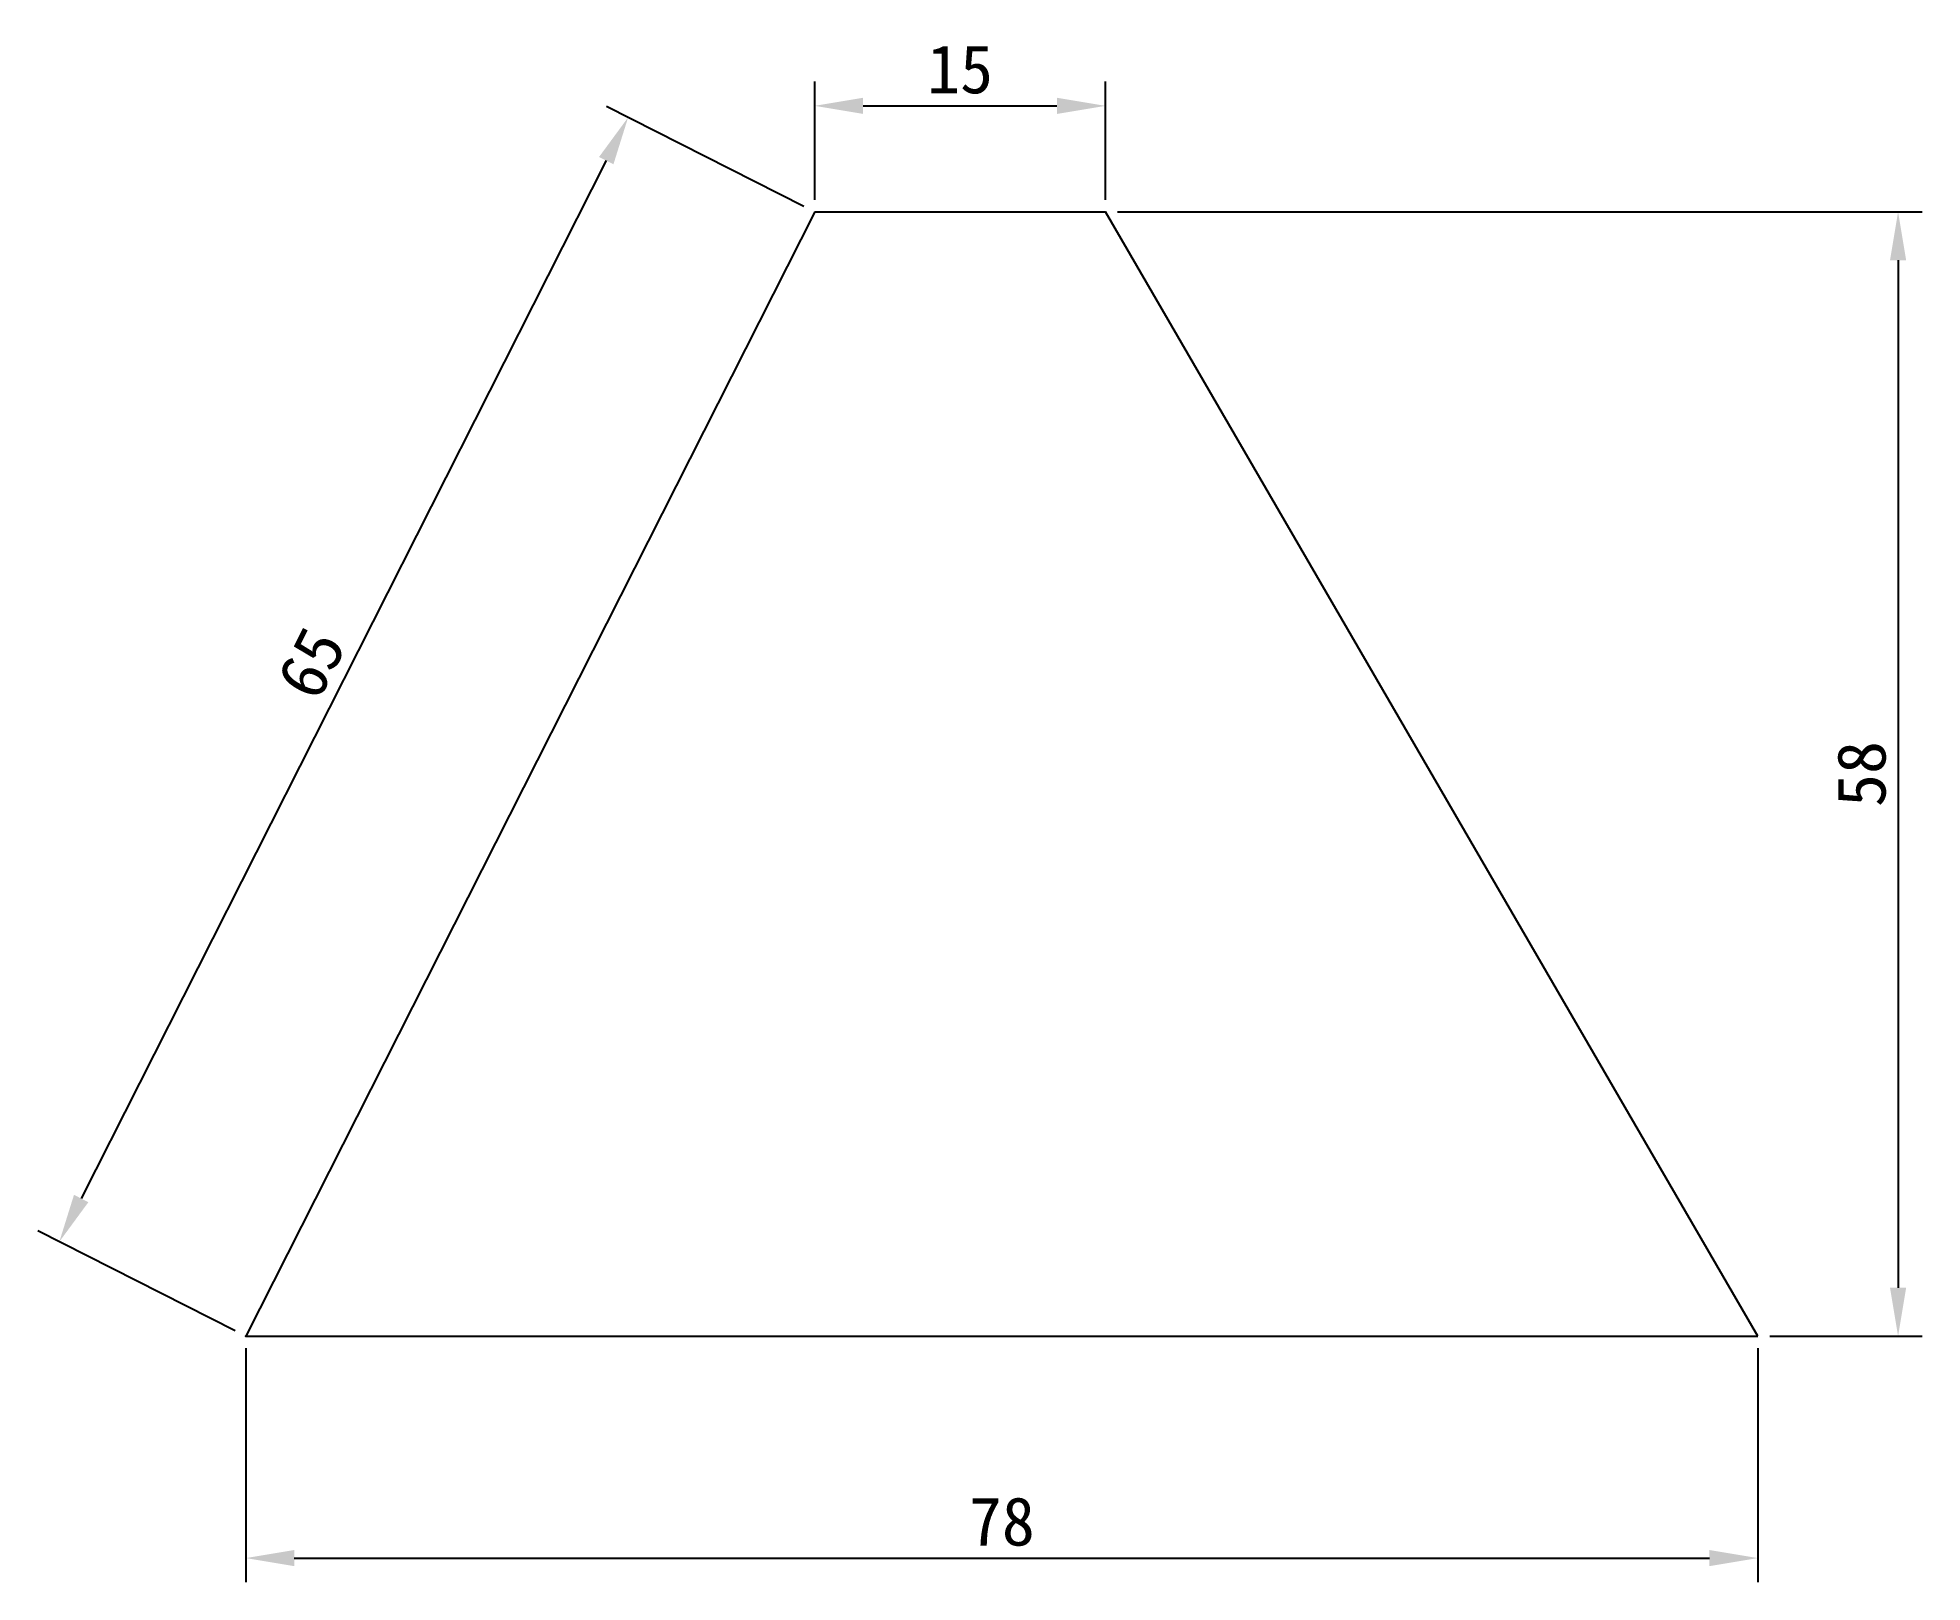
# Model space of a CAD drawing. Header units: millimetres. Extents: x 1971.5 to 2068.7, y 1754.3 to 1834.
import ezdxf

# ---------------------------------------------------------------- set-up
doc = ezdxf.new("R2010")
doc.units = ezdxf.units.MM
doc.styles.get("Standard").update_dxf_attribs({"font": ''})
doc.styles.get('Standard').set_extended_font_data('SimSun')
doc.dimstyles.new('ISO-25', dxfattribs={"dimtxt": 2.5, "dimasz": 2.5, "dimexe": 1.25, "dimexo": 0.625, "dimtad": 1, "dimtxsty": 'Standard', "dimcen": 2.5, "dimadec": 0, "dimazin": 0, "dimtfac": 1, "dimtmove": 0, "dimatfit": 3, "dimfxl": 1, "dimarcsym": 0})

# ---------------------------------------------------------------- blocks, each defined once
blk = doc.blocks.new('*D1')
at = {"color": 0, "lineweight": -2, "transparency": 16777216}
for p, q in [((2011.54, 1825.634), (2011.54, 1831.725)), ((2026.54, 1825.634), (2026.54, 1831.725)), ((2014.04, 1830.475), (2024.04, 1830.475))]:
    blk.add_line(p, q, dxfattribs=at)
at = {"color": 0, "transparency": 16777216}
for points in [[(2014.04, 1830.892), (2014.04, 1830.058), (2011.54, 1830.475)], [(2024.04, 1830.892), (2024.04, 1830.058), (2026.54, 1830.475)]]:
    blk.add_solid(points, dxfattribs=at)
at = {"layer": 'Defpoints', "color": 0, "transparency": 16777216}
for p in [(2026.54, 1830.475), (2011.54, 1825.009), (2026.54, 1825.009)]:
    blk.add_point(p, dxfattribs=at)
at = {"color": 0, "transparency": 16777216, "insert": (2019.04, 1832.35), "char_height": 2.5, "attachment_point": 5}
blk.add_mtext('15', dxfattribs=at)
blk = doc.blocks.new('*D2')
at = {"color": 0, "lineweight": -2, "transparency": 16777216}
for p, q in [((2010.982, 1825.291), (2000.8, 1830.442)), ((2000.787, 1827.647), (1973.702, 1774.109)), ((1981.639, 1767.291), (1971.458, 1772.442))]:
    blk.add_line(p, q, dxfattribs=at)
at = {"color": 0, "transparency": 16777216}
for points in [[(2000.415, 1827.835), (2001.159, 1827.459), (2001.916, 1829.878)], [(1973.33, 1774.297), (1974.073, 1773.921), (1972.573, 1771.878)]]:
    blk.add_solid(points, dxfattribs=at)
at = {"layer": 'Defpoints', "color": 0, "transparency": 16777216}
for p in [(2011.54, 1825.009), (1972.573, 1771.878), (1982.197, 1767.009)]:
    blk.add_point(p, dxfattribs=at)
at = {"color": 0, "transparency": 16777216, "insert": (1985.571, 1801.724), "char_height": 2.5, "attachment_point": 5, "rotation": 63.16468}
blk.add_mtext('65', dxfattribs=at)
blk = doc.blocks.new('*D3')
at = {"color": 0, "lineweight": -2, "transparency": 16777216}
for p, q in [((1982.197, 1766.384), (1982.197, 1754.312)), ((2060.197, 1766.384), (2060.197, 1754.312)), ((1984.697, 1755.562), (2057.697, 1755.562))]:
    blk.add_line(p, q, dxfattribs=at)
at = {"color": 0, "transparency": 16777216}
for points in [[(1984.697, 1755.978), (1984.697, 1755.145), (1982.197, 1755.562)], [(2057.697, 1755.978), (2057.697, 1755.145), (2060.197, 1755.562)]]:
    blk.add_solid(points, dxfattribs=at)
at = {"layer": 'Defpoints', "color": 0, "transparency": 16777216}
for p in [(1982.197, 1767.009), (2060.197, 1767.009), (2060.197, 1755.562)]:
    blk.add_point(p, dxfattribs=at)
at = {"color": 0, "transparency": 16777216, "insert": (2021.197, 1757.437), "char_height": 2.5, "attachment_point": 5}
blk.add_mtext('78', dxfattribs=at)
blk = doc.blocks.new('*D4')
at = {"color": 0, "lineweight": -2, "transparency": 16777216}
for p, q in [((2027.165, 1825.009), (2068.68, 1825.009)), ((2067.43, 1822.509), (2067.43, 1769.509)), ((2060.822, 1767.009), (2068.68, 1767.009))]:
    blk.add_line(p, q, dxfattribs=at)
at = {"color": 0, "transparency": 16777216}
for points in [[(2067.013, 1822.509), (2067.847, 1822.509), (2067.43, 1825.009)], [(2067.013, 1769.509), (2067.847, 1769.509), (2067.43, 1767.009)]]:
    blk.add_solid(points, dxfattribs=at)
at = {"layer": 'Defpoints', "color": 0, "transparency": 16777216}
for p in [(2026.54, 1825.009), (2060.197, 1767.009), (2067.43, 1767.009)]:
    blk.add_point(p, dxfattribs=at)
at = {"color": 0, "transparency": 16777216, "insert": (2065.555, 1796.009), "char_height": 2.5, "attachment_point": 5, "rotation": 90}
blk.add_mtext('58', dxfattribs=at)

msp = doc.modelspace()

# ---------------------------------------------------------------- linework, layer by layer
for p, q in [((2011.54, 1825.009), (1982.197, 1767.009)), ((2011.54, 1825.009), (2026.54, 1825.009)), ((2060.197, 1767.009), (2026.54, 1825.009)), ((1982.197, 1767.009), (2060.197, 1767.009))]:
    msp.add_line(p, q)
msp.add_point((1982.197, 1767.009))

# ---------------------------------------------------------------- dimensions: what is measured, and where the dimension line sits
for base, p1, p2, picture, middle in [((2026.54, 1830.475), (2011.54, 1825.009), (2026.54, 1825.009), '*D1', (2019.04, 1832.35)), ((2060.197, 1755.562), (1982.197, 1767.009), (2060.197, 1767.009), '*D3', (2021.197, 1757.437))]:
    dim = msp.add_linear_dim(base=base, p1=p1, p2=p2, dimstyle='ISO-25')
    dim.commit()
    dim.dimension.update_dxf_attribs({"geometry": picture, "text_midpoint": middle})
dim = msp.add_aligned_dim(p1=(2011.54, 1825.009), p2=(1982.197, 1767.009), distance=-10.785, dimstyle='ISO-25')
dim.commit()
dim.dimension.update_dxf_attribs({"geometry": '*D2', "text_midpoint": (1985.571, 1801.724)})
dim = msp.add_linear_dim(base=(2067.43, 1767.009), p1=(2026.54, 1825.009), p2=(2060.197, 1767.009), angle=90, dimstyle='ISO-25')
dim.commit()
dim.dimension.update_dxf_attribs({"geometry": '*D4', "text_midpoint": (2065.555, 1796.009)})

doc.saveas('drawing.dxf')
